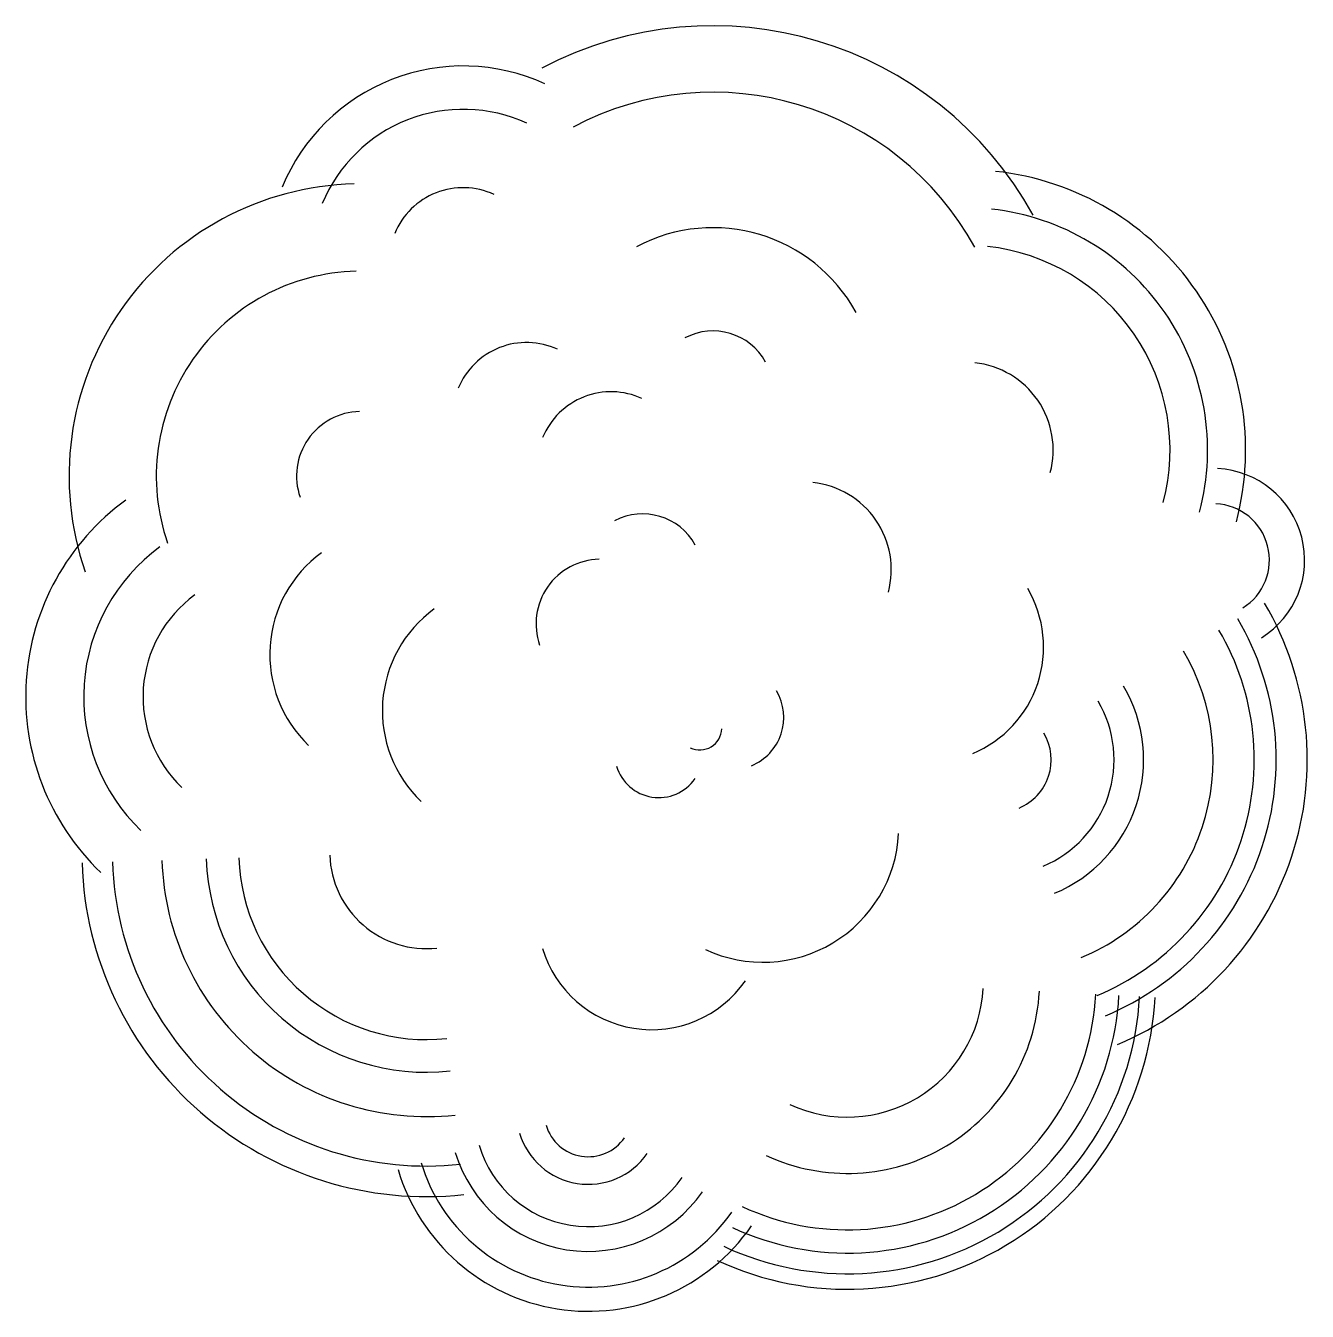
# Model space of a CAD drawing. Header units: millimetres. Extents: x 301.3 to 303.37, y 2543.04 to 2545.12.
import ezdxf

# ---------------------------------------------------------------- set-up
doc = ezdxf.new("R2010")
doc.units = ezdxf.units.MM
doc.header["$LTSCALE"] = 10
doc.layers.add('Vegetais', color=94, linetype='Continuous')

msp = doc.modelspace()

# ---------------------------------------------------------------- linework, layer by layer
at = {"layer": 'Vegetais'}
for centre, radius, start, end in [((302.4103, 2544.5275), 0.5896, 28.7671, 117.9187), ((302.007, 2544.7362), 0.316, 65.3025, 157.5634), ((302.4103, 2544.5275), 0.4822, 28.7671, 117.9187), ((302.007, 2544.7362), 0.246, 65.3025, 157.5634), ((302.8178, 2544.4322), 0.4525, 345.1795, 83.8154), ((301.8423, 2544.3902), 0.4716, 91.3656, 199.1524), ((302.007, 2544.7362), 0.1195, 65.3025, 157.5634), ((302.8178, 2544.4322), 0.3911, 345.1795, 83.8154), ((302.4103, 2544.5275), 0.2636, 28.7671, 117.9187), ((302.8178, 2544.4322), 0.3305, 345.1795, 83.8154), ((301.8423, 2544.3902), 0.3307, 91.3656, 199.1524), ((302.4103, 2544.5275), 0.097, 28.7671, 117.9187), ((302.1094, 2544.4863), 0.1195, 65.3025, 157.5634), ((302.8178, 2544.4322), 0.1418, 345.1795, 83.8154), ((302.2458, 2544.4068), 0.1195, 65.3025, 157.5634), ((301.8423, 2544.3902), 0.1043, 91.3656, 199.1524), ((303.2178, 2544.2547), 0.1477, 301.8636, 87.2126), ((302.5564, 2544.2389), 0.1418, 345.1795, 83.8154), ((301.6933, 2544.0341), 0.3925, 126.0245, 226.27), ((303.2178, 2544.2547), 0.0909, 301.8636, 87.2126), ((302.2968, 2544.2322), 0.097, 28.7671, 117.9187), ((301.6933, 2544.0341), 0.2988, 126.0245, 226.27), ((301.8979, 2544.1023), 0.2031, 126.0245, 226.27), ((302.229, 2544.1517), 0.1043, 91.3656, 199.1524), ((301.6933, 2544.0341), 0.2031, 126.0245, 226.27), ((302.7582, 2544.1141), 0.1859, 292.6104, 30.5076), ((302.0797, 2544.0115), 0.2031, 126.0245, 226.27), ((302.872, 2543.9323), 0.4978, 292.6104, 30.5076), ((302.872, 2543.9323), 0.4476, 292.6104, 30.5076), ((302.872, 2543.9323), 0.4122, 292.6104, 30.5076), ((302.872, 2543.9323), 0.3458, 292.6104, 30.5076), ((302.872, 2543.9323), 0.2335, 292.6104, 30.5076), ((302.4402, 2544.0006), 0.0844, 292.6104, 30.5076), ((302.872, 2543.9323), 0.1859, 292.6104, 30.5076), ((302.3889, 2543.984), 0.0358, 244.9776, 356.9744), ((302.872, 2543.9323), 0.0844, 292.6104, 30.5076), ((302.3229, 2543.9425), 0.0713, 196.7004, 325.2047), ((302.4909, 2543.8249), 0.2195, 244.9776, 356.9744), ((301.9477, 2543.7835), 0.5563, 181.8243, 276.2171), ((301.9477, 2543.7835), 0.507, 181.8243, 276.2171), ((301.9477, 2543.7835), 0.4272, 181.8243, 276.2171), ((301.9477, 2543.7835), 0.3556, 181.8243, 276.2171), ((301.9477, 2543.7835), 0.3029, 181.8243, 276.2171), ((301.9477, 2543.7835), 0.1561, 181.8243, 276.2171), ((302.3114, 2543.6808), 0.1842, 196.7004, 325.2047), ((302.6274, 2543.5749), 0.4014, 244.9776, 356.9744), ((302.6274, 2543.5749), 0.3103, 244.9776, 356.9744), ((302.6274, 2543.5749), 0.2195, 244.9776, 356.9744), ((302.6274, 2543.5749), 0.4973, 244.9776, 356.9744), ((302.6274, 2543.5749), 0.4723, 244.9776, 356.9744), ((302.6274, 2543.5749), 0.4389, 244.9776, 356.9744), ((302.2091, 2543.3629), 0.1159, 196.7004, 325.2047), ((302.2091, 2543.3629), 0.0713, 196.7004, 325.2047), ((302.2091, 2543.3629), 0.1842, 196.7004, 325.2047), ((302.2091, 2543.3629), 0.2242, 196.7004, 325.2047), ((302.2091, 2543.3629), 0.3208, 196.7004, 325.2047), ((302.2091, 2543.3629), 0.2818, 196.7004, 325.2047)]:
    msp.add_arc(centre, radius, start, end, dxfattribs=at)

doc.saveas('drawing.dxf')
